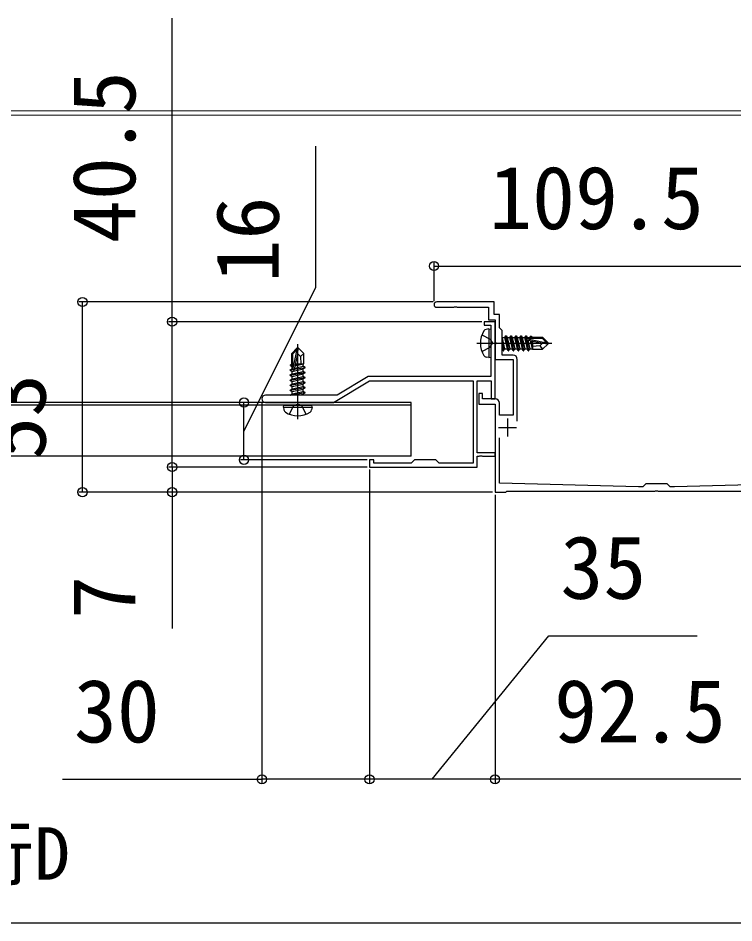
# Model space of a CAD drawing. Units: millimetres, scale not verified. Extents: x -1050 to 1050, y -1566 to 1557.
# Drawn here: x -170.5 to 29.1, y -286.2 to -34.1 of the extents above; entities that cross this region are included whole.
import ezdxf
from ezdxf.enums import TextEntityAlignment as Align

# ---------------------------------------------------------------- set-up
doc = ezdxf.new("R2010")
doc.units = ezdxf.units.MM
doc.header["$LTSCALE"] = 8
for name, color, linetype in [('0-3_YKK_11', 7, 'Continuous'), ('0-5_YKK_13', 4, 'Continuous'), ('0-6_YKK_D', 6, 'Continuous')]:
    doc.layers.add(name, color=color, linetype=linetype)
doc.layers.add('0-4_YKK_12', color=2, linetype='Continuous', lineweight=18)
doc.styles.add('ＭＳ ゴシック', font='')
doc.styles.get('ＭＳ ゴシック').set_extended_font_data('MS Gothic')

msp = doc.modelspace()

# ---------------------------------------------------------------- linework, layer by layer
at = {"layer": '0-3_YKK_11'}
for p, q in [((-31.3, -146.396), (-31.3, -129.199)), ((-34, -145.699), (-34, -150.699)), ((-36.5, -148.199), (-31.5, -148.199))]:
    msp.add_line(p, q, dxfattribs=at)
for points in [[(-32.5, -127.999), (-35.5, -127.999), (-35.5, -121.199), (-36.3, -120.399), (-36.3, -116.699), (-37.8, -116.699), (-37.8, -113.199), (-53.75, -113.199)], [(-53.75, -114.699), (-48.958, -114.699), (-48.775, -114.579), (-48.225, -114.579), (-48.042, -114.699), (-39.3, -114.699), (-39.3, -118.199), (-37.5, -118.199), (-37.5, -124.24), (-37.38, -124.424), (-37.38, -124.973), (-37.5, -125.157), (-37.5, -129.199), (-32.5, -129.199), (-32.5, -144.699), (-36.3, -144.699), (-36.3, -141.399)], [(-101.5, -141.199), (-92.958, -141.199), (-92.775, -141.079), (-92.225, -141.079), (-92.042, -141.199), (-82.5, -141.199), (-72.5, -135.199), (-43.6, -135.199), (-43.6, -158.099), (-53.1, -158.099), (-54, -157.199), (-60, -157.199), (-60.9, -158.099), (-71.3, -158.099), (-71.3, -157.199), (-72.5, -157.199), (-72.5, -159.199), (-42.5, -159.199), (-42.5, -156.199), (-41.958, -156.199), (-41.775, -156.079), (-41.225, -156.079), (-41.042, -156.199), (-37.5, -156.199), (-37.5, -155.199), (-42.5, -155.199), (-42.5, -135.199), (-38.6, -135.199), (-38.6, -140.199), (-37.5, -140.199), (-37.5, -118.699), (-40.5, -118.699), (-40.5, -119.699), (-38.7, -119.699), (-38.7, -124.24), (-38.58, -124.424), (-38.58, -124.973), (-38.7, -125.157), (-38.7, -133.999)], [(-37.5, -140.199), (-41, -140.199), (-41, -138.699), (-42, -138.699), (-42, -141.699), (-37.5, -141.699), (-37.5, -166.199), (-34.5, -166.199), (-34.2, -165.899), (7.042, -165.899), (7.225, -165.779), (7.775, -165.779), (7.958, -165.899), (49.2, -165.899), (49.5, -166.199), (52.5, -166.199), (52.5, -129.199), (53.8, -129.199)], [(-38.7, -133.999), (-72.832, -133.999), (-81.499, -139.199), (-101.5, -139.199)], [(51.3, -151.597), (51.3, -163.699), (12.496, -164.699), (11.3, -164.699), (10.5, -163.899), (4.5, -163.899), (3.7, -164.699), (2.504, -164.699), (-36.3, -163.699), (-36.3, -151.071)]]:
    msp.add_lwpolyline(points, dxfattribs=at)
for centre, radius, start, end in [((-53.75, -113.949), 0.75, 90.00001, 179.99999), ((-53.75, -113.949), 0.75, 180.00001, 269.99999), ((-32.5, -129.199), 1.2, 0.00001, 89.99999), ((-101.5, -140.199), 1, 90.00001, 179.99999), ((-101.5, -140.199), 1, 180.00001, 269.99999), ((-37.5, -141.399), 1.2, 0.00001, 89.99999)]:
    msp.add_arc(centre, radius, start, end, dxfattribs=at)
at = {"layer": '0-4_YKK_12'}
for p, q in [((99, -60), (-388, -60)), ((99, -61.2), (-388, -61.2))]:
    msp.add_line(p, q, dxfattribs=at)
at = {"layer": '0-5_YKK_13'}
for p, q in [((-39.2, -120.699), (-40.002, -120.84)), ((-39.2, -120.699), (-39.2, -128.699)), ((-39.2, -120.699), (-38.7, -120.787)), ((-38.7, -120.787), (-38.7, -128.61)), ((-35.5, -123.149), (-34.868, -123.149)), ((-35.5, -123.292), (-34.832, -126.249)), ((-34.55, -122.599), (-34.868, -123.149)), ((-34.868, -123.149), (-34.168, -126.249)), ((-33.85, -126.799), (-34.55, -122.599)), ((-34.55, -122.599), (-34.45, -122.599)), ((-34.45, -122.599), (-33.75, -126.799)), ((-34.132, -123.149), (-33.468, -123.149)), ((-33.15, -122.599), (-33.468, -123.149)), ((-33.468, -123.149), (-32.768, -126.249)), ((-32.45, -126.799), (-33.15, -122.599)), ((-33.15, -122.599), (-33.05, -122.599)), ((-33.05, -122.599), (-32.35, -126.799)), ((-32.732, -123.149), (-32.068, -123.149)), ((-31.75, -122.599), (-32.068, -123.149)), ((-32.068, -123.149), (-31.368, -126.249)), ((-31.05, -126.799), (-31.75, -122.599)), ((-31.75, -122.599), (-31.65, -122.599)), ((-31.65, -122.599), (-30.95, -126.799)), ((-31.332, -123.149), (-30.668, -123.149)), ((-30.35, -122.599), (-30.668, -123.149)), ((-30.668, -123.149), (-29.968, -126.249)), ((-29.65, -126.799), (-30.35, -122.599)), ((-30.35, -122.599), (-30.25, -122.599)), ((-30.25, -122.599), (-29.55, -126.799)), ((-29.932, -123.149), (-29.268, -123.149)), ((-28.95, -122.599), (-29.268, -123.149)), ((-29.268, -123.149), (-28.568, -126.249)), ((-28.822, -123.366), (-28.95, -122.599)), ((-28.95, -122.599), (-28.85, -122.599)), ((-28.85, -122.599), (-28.731, -123.312)), ((-28.823, -123.367), (-23.124, -124.549)), ((-28.652, -123.299), (-24.374, -123.299)), ((-28.532, -123.149), (-27.868, -123.149)), ((-27.608, -122.699), (-27.868, -123.149)), ((-27.868, -123.149), (-27.833, -123.302)), ((-27.608, -122.699), (-27.392, -122.699)), ((-27.608, -122.699), (-27.509, -123.299)), ((-27.392, -122.699), (-27.219, -122.999)), ((-27.392, -122.699), (-27.276, -123.299)), ((-27.219, -122.999), (-24.25, -122.999)), ((-27.1, -122.999), (-27.1, -123.299)), ((-24.25, -122.999), (-24.374, -123.299)), ((-24.374, -123.299), (-23.124, -124.549)), ((-22.7, -124.549), (-24.25, -122.999)), ((-92.65, -125.999), (-94.2, -127.549)), ((-92.35, -125.999), (-92.65, -125.999)), ((-92.65, -126.423), (-92.65, -125.999)), ((-92.5, -145.899), (-92.5, -124.999)), ((-92.5, -127.62), (-92.5, -125.999)), ((-92.5, -127.62), (-92.35, -125.999)), ((-92.35, -125.999), (-90.8, -127.549)), ((-42.6, -124.699), (-21.7, -124.699)), ((-35.5, -124.699), (-35.15, -126.799)), ((-35.25, -126.799), (-35.5, -125.299)), ((-28.25, -126.799), (-28.754, -123.773)), ((-28.707, -123.789), (-24.322, -124.699)), ((-28.65, -123.801), (-28.15, -126.799)), ((-28.372, -123.858), (-27.832, -126.249)), ((-27.675, -124.003), (-27.168, -126.249)), ((-27.383, -124.064), (-27.1, -125.782)), ((-27.116, -124.119), (-27.1, -124.203)), ((-27.1, -124.122), (-27.1, -126.399)), ((-25.053, -125.441), (-24.25, -126.399)), ((-24.322, -124.699), (-22.7, -124.699)), ((-24.322, -124.699), (-22.7, -124.849)), ((-22.7, -124.849), (-24.25, -126.399)), ((-23.124, -124.549), (-22.7, -124.549)), ((-22.7, -124.849), (-22.7, -124.549)), ((-94.2, -130.518), (-94.2, -127.549)), ((-94.2, -127.549), (-93.9, -127.673)), ((-93.9, -127.673), (-92.65, -126.423)), ((-93.9, -131.95), (-93.9, -127.673)), ((-93.832, -132.121), (-92.65, -126.423)), ((-93.41, -132.005), (-92.5, -127.62)), ((-91.757, -128.352), (-90.8, -127.549)), ((-90.8, -130.399), (-90.8, -127.549)), ((-39.2, -128.699), (-40.002, -128.557)), ((-35.25, -126.799), (-35.5, -126.366)), ((-35.25, -126.799), (-35.15, -126.799)), ((-35.15, -126.799), (-34.832, -126.249)), ((-34.832, -126.249), (-34.168, -126.249)), ((-33.85, -126.799), (-34.168, -126.249)), ((-33.85, -126.799), (-33.75, -126.799)), ((-33.75, -126.799), (-33.432, -126.249)), ((-33.432, -126.249), (-32.768, -126.249)), ((-32.45, -126.799), (-32.768, -126.249)), ((-32.45, -126.799), (-32.35, -126.799)), ((-32.35, -126.799), (-32.032, -126.249)), ((-32.032, -126.249), (-31.368, -126.249)), ((-31.05, -126.799), (-31.368, -126.249)), ((-31.05, -126.799), (-30.95, -126.799)), ((-30.95, -126.799), (-30.632, -126.249)), ((-30.632, -126.249), (-29.968, -126.249)), ((-29.65, -126.799), (-29.968, -126.249)), ((-29.65, -126.799), (-29.55, -126.799)), ((-29.55, -126.799), (-29.232, -126.249)), ((-29.232, -126.249), (-28.568, -126.249)), ((-28.25, -126.799), (-28.568, -126.249)), ((-28.25, -126.799), (-28.15, -126.799)), ((-28.15, -126.799), (-27.832, -126.249)), ((-27.832, -126.249), (-27.168, -126.249)), ((-27.1, -126.399), (-27.168, -126.249)), ((-27.1, -126.399), (-24.25, -126.399)), ((-94.5, -130.691), (-94.2, -130.518)), ((-94.5, -130.691), (-93.9, -130.574)), ((-94.5, -130.906), (-94.5, -130.691)), ((-94.5, -130.906), (-93.9, -130.807)), ((-94.5, -130.906), (-94.05, -131.166)), ((-94.2, -130.399), (-93.9, -130.399)), ((-93.195, -130.973), (-90.95, -130.466)), ((-93.135, -130.681), (-91.417, -130.399)), ((-93.08, -130.415), (-92.996, -130.399)), ((-93.076, -130.399), (-90.8, -130.399)), ((-90.8, -130.399), (-90.95, -130.466)), ((-90.95, -131.131), (-90.95, -130.466)), ((-39.2, -128.699), (-38.7, -128.61)), ((-94.6, -132.149), (-93.887, -132.03)), ((-93.832, -132.121), (-94.6, -132.249)), ((-94.6, -132.249), (-94.6, -132.149)), ((-94.6, -132.249), (-94.05, -132.566)), ((-94.6, -133.549), (-90.4, -132.849)), ((-90.4, -132.949), (-94.6, -133.649)), ((-94.6, -133.649), (-94.6, -133.549)), ((-94.05, -131.166), (-93.897, -131.131)), ((-94.05, -131.831), (-94.05, -131.166)), ((-94.05, -132.566), (-90.95, -131.866)), ((-94.05, -133.231), (-94.05, -132.566)), ((-94.05, -133.966), (-90.95, -133.266)), ((-90.4, -131.549), (-93.426, -132.053)), ((-93.398, -131.948), (-90.4, -131.449)), ((-93.34, -131.671), (-90.95, -131.131)), ((-90.4, -131.449), (-90.95, -131.131)), ((-90.4, -131.549), (-90.95, -131.866)), ((-90.95, -132.531), (-90.95, -131.866)), ((-90.4, -132.849), (-90.95, -132.531)), ((-90.4, -132.949), (-90.95, -133.266)), ((-90.95, -133.931), (-90.95, -133.266)), ((-90.4, -131.549), (-90.4, -131.449)), ((-90.4, -132.949), (-90.4, -132.849)), ((-94.6, -133.649), (-94.05, -133.966)), ((-94.6, -134.949), (-90.4, -134.249)), ((-90.4, -134.349), (-94.6, -135.049)), ((-94.6, -135.049), (-94.6, -134.949)), ((-94.6, -135.049), (-94.05, -135.366)), ((-94.6, -136.349), (-90.4, -135.649)), ((-90.4, -135.749), (-94.6, -136.449)), ((-94.05, -134.631), (-94.05, -133.966)), ((-94.05, -135.366), (-90.95, -134.666)), ((-94.05, -136.031), (-94.05, -135.366)), ((-94.05, -136.766), (-90.95, -136.066)), ((-90.4, -134.249), (-90.95, -133.931)), ((-90.4, -134.349), (-90.95, -134.666)), ((-90.95, -135.331), (-90.95, -134.666)), ((-90.4, -135.649), (-90.95, -135.331)), ((-90.4, -135.749), (-90.95, -136.066)), ((-90.95, -136.731), (-90.95, -136.066)), ((-90.4, -134.349), (-90.4, -134.249)), ((-90.4, -135.749), (-90.4, -135.649)), ((-94.6, -136.449), (-94.6, -136.349)), ((-94.6, -136.449), (-94.05, -136.766)), ((-94.6, -137.749), (-90.4, -137.049)), ((-90.4, -137.149), (-94.6, -137.849)), ((-94.6, -137.849), (-94.6, -137.749)), ((-94.6, -137.849), (-94.05, -138.166)), ((-94.6, -139.149), (-90.4, -138.449)), ((-90.4, -138.549), (-94.3, -139.199)), ((-94.05, -137.431), (-94.05, -136.766)), ((-94.05, -138.166), (-90.95, -137.466)), ((-94.05, -138.831), (-94.05, -138.166)), ((-90.4, -137.049), (-90.95, -136.731)), ((-90.4, -137.149), (-90.95, -137.466)), ((-90.95, -138.131), (-90.95, -137.466)), ((-90.4, -138.449), (-90.95, -138.131)), ((-90.4, -138.549), (-90.95, -138.866)), ((-90.4, -137.149), (-90.4, -137.049)), ((-90.4, -138.549), (-90.4, -138.449)), ((-94.6, -139.199), (-94.6, -139.149)), ((-92.422, -139.199), (-90.95, -138.866)), ((-90.95, -139.199), (-90.95, -138.866)), ((-60.9, -141.2), (-410.9, -141.2)), ((-60.9, -142), (-410.9, -142)), ((-96.5, -142.499), (-96.412, -141.999)), ((-96.5, -142.499), (-96.359, -143.301)), ((-96.5, -142.499), (-88.5, -142.499)), ((-96.412, -141.999), (-88.588, -141.999)), ((-88.5, -142.499), (-88.641, -143.301)), ((-88.5, -142.499), (-88.588, -141.999)), ((-60.9, -156.2), (-60.9, -141.2)), ((-60.9, -156.2), (-410.9, -156.2))]:
    msp.add_line(p, q, dxfattribs=at)
for points in [[(-41.179, -122.399), (-38.863, -123.554), (-38.254, -124.699)], [(-34.45, -122.599), (-34.132, -123.149), (-33.432, -126.249)], [(-33.05, -122.599), (-32.732, -123.149), (-32.032, -126.249)], [(-31.65, -122.599), (-31.332, -123.149), (-30.632, -126.249)], [(-30.25, -122.599), (-29.932, -123.149), (-29.232, -126.249)], [(-28.85, -122.599), (-28.532, -123.149), (-28.499, -123.299)], [(-41.179, -126.999), (-38.863, -125.844), (-38.254, -124.699)], [(-24.322, -124.699), (-25.053, -125.441), (-27.1, -125.599)], [(-92.5, -127.62), (-91.757, -128.352), (-91.6, -130.399)], [(-94.6, -132.149), (-94.05, -131.831), (-93.9, -131.797)], [(-94.6, -133.549), (-94.05, -133.231), (-90.95, -132.531)], [(-94.6, -134.949), (-94.05, -134.631), (-90.95, -133.931)], [(-94.6, -136.349), (-94.05, -136.031), (-90.95, -135.331)], [(-94.6, -137.749), (-94.05, -137.431), (-90.95, -136.731)], [(-94.6, -139.149), (-94.05, -138.831), (-90.95, -138.131)], [(-94.8, -144.478), (-93.645, -142.161), (-92.5, -141.553)], [(-90.2, -144.478), (-91.355, -142.161), (-92.5, -141.553)]]:
    msp.add_lwpolyline(points, dxfattribs=at)
for centre, radius, start, end in [((-39.846, -121.726), 0.9, 100, 147.94412), ((-35.1, -124.699), 6.5, 147.94412, 212.05588), ((-28.652, -123.547), 0.248, 90, 257.19096), ((-39.846, -127.671), 0.9, 212.05588, 260), ((-93.652, -131.95), 0.248, 180, 347.19096), ((-95.472, -143.145), 0.9, 190, 237.94412), ((-89.528, -143.145), 0.9, 302.05588, 350), ((-92.5, -138.399), 6.5, 237.94412, 302.05588)]:
    msp.add_arc(centre, radius, start, end, dxfattribs=at)
at = {"layer": '0-6_YKK_D'}
for p, q in [((-54.5, -112.949), (-54.5, -102.199)), ((-54.5, -103.199), (55, -103.199)), ((-54.75, -113.199), (-153.5, -113.199)), ((-152.5, -166.199), (-152.5, -113.199)), ((-41.2, -118.699), (-128.5, -118.699)), ((-107.5, -157.199), (-107.5, -141.2)), ((-102.5, -141.199), (-102.5, -247.199)), ((-127.5, -159.199), (-127.5, -154.099)), ((-73.2, -157.199), (-108.5, -157.199)), ((-73.2, -159.199), (-128.5, -159.199)), ((-73.2, -159.199), (-128.5, -159.199)), ((-127.5, -159.199), (-127.5, -166.199)), ((-72.5, -159.899), (-72.5, -247.199)), ((-72.5, -159.899), (-72.5, -247.199)), ((-38.2, -166.199), (-153.5, -166.199)), ((-38.2, -166.199), (-128.5, -166.199)), ((-127.5, -166.199), (-127.5, -204.184)), ((-37.5, -166.899), (-37.5, -247.199)), ((-37.5, -166.899), (-37.5, -247.199)), ((-158.125, -246.199), (-102.5, -246.199)), ((-72.5, -246.199), (-102.5, -246.199)), ((-37.5, -246.199), (-72.5, -246.199)), ((55, -246.199), (-37.5, -246.199)), ((-450, -286.199), (115, -286.199))]:
    msp.add_line(p, q, dxfattribs=at)
for points in [[(-127.5, -159.199), (-127.5, -118.699), (-127.5, -34.118)], [(-107.5, -149.199), (-87.5, -109.131), (-87.5, -69.812)], [(-55, -246.199), (-22.512, -206.199), (18.852, -206.199)]]:
    msp.add_lwpolyline(points, dxfattribs=at)
for centre in [(-54.5, -103.199), (-152.5, -113.199), (-127.5, -118.699), (-107.5, -141.2), (-107.5, -157.199), (-127.5, -159.199), (-127.5, -159.199), (-152.5, -166.199), (-127.5, -166.199), (-102.5, -246.199), (-72.5, -246.199), (-72.5, -246.199), (-37.5, -246.199), (-37.5, -246.199)]:
    msp.add_circle(centre, 1.275, dxfattribs=at)

# ---------------------------------------------------------------- texts
at = {"layer": '0-6_YKK_D', "style": 'ＭＳ ゴシック'}
for s, p in [('40.5', (-132.5, -96.8)), ('16', (-92.5, -107.812)), ('53', (-157.5, -157.153)), ('7', (-132.5, -201.502))]:
    msp.add_text(s, height=17.6, rotation=90, dxfattribs=at).set_placement(p, align=Align.BOTTOM_LEFT)
for s, height, p in [('109.5', 17.6, (-39.159, -98.199)), ('35', 17.6, (-19.284, -201.199)), ('30', 17.6, (-154.898, -241.199)), ('92.5', 17.6, (-21.045, -241.199)), ('奥行D', 14.66, (-205.966, -278.585))]:
    msp.add_text(s, height=height, dxfattribs=at).set_placement(p, align=Align.BOTTOM_LEFT)

doc.saveas('drawing.dxf')
